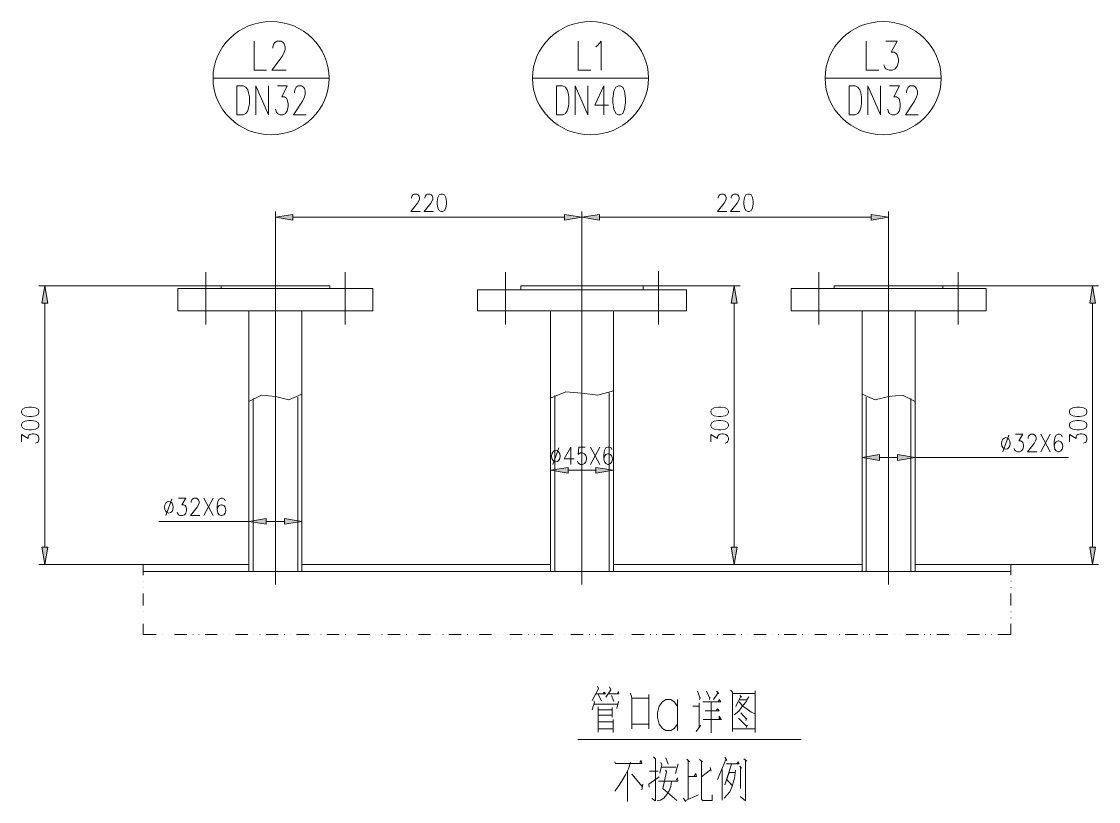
# Model space of a CAD drawing. Header units: millimetres. Extents: x 0 to 829, y 0 to 586.
# Drawn here: x 472.7 to 587, y 184.9 to 267.7 of the extents above; entities that cross this region are included whole.
import ezdxf

# ---------------------------------------------------------------- set-up
doc = ezdxf.new("R2010")
doc.units = ezdxf.units.MM

msp = doc.modelspace()

# ---------------------------------------------------------------- hatches: boundary and pattern name
h = msp.add_hatch(color=0)
h.dxf.hatch_style = 2
h.paths.add_polyline_path([(501.530056, 247.209028), (499.6815, 246.898583), (501.530056, 246.591667)])
h = msp.add_hatch(color=0)
h.dxf.hatch_style = 2
h.paths.add_polyline_path([(530.366111, 247.209028), (532.214667, 246.898583), (530.366111, 246.591667)])
h = msp.add_hatch(color=0)
h.dxf.hatch_style = 2
h.paths.add_polyline_path([(534.063222, 247.209028), (532.214667, 246.898583), (534.063222, 246.591667)])
h = msp.add_hatch(color=0)
h.dxf.hatch_style = 2
h.paths.add_polyline_path([(562.902806, 247.209028), (564.751361, 246.898583), (562.902806, 246.591667)])
h = msp.add_hatch(color=0)
h.dxf.hatch_style = 2
h.paths.add_polyline_path([(474.898861, 237.789861), (475.205778, 239.638417), (475.516222, 237.789861)])
h = msp.add_hatch(color=0)
h.dxf.hatch_style = 2
h.paths.add_polyline_path([(548.057917, 237.789861), (548.368361, 239.638417), (548.675278, 237.789861)])
h = msp.add_hatch(color=0)
h.dxf.hatch_style = 2
h.paths.add_polyline_path([(586.094417, 237.789861), (586.401333, 239.638417), (586.711778, 237.789861)])
h = msp.add_hatch(color=0)
h.dxf.hatch_style = 2
h.paths.add_polyline_path([(563.788278, 221.720833), (561.939722, 221.413917), (563.788278, 221.103472)])
h = msp.add_hatch(color=0)
h.dxf.hatch_style = 2
h.paths.add_polyline_path([(565.710917, 221.720833), (567.559472, 221.413917), (565.710917, 221.103472)])
h = msp.add_hatch(color=0)
h.dxf.hatch_style = 2
h.paths.add_polyline_path([(530.736528, 220.366167), (528.887972, 220.05925), (530.736528, 219.748806)])
h = msp.add_hatch(color=0)
h.dxf.hatch_style = 2
h.paths.add_polyline_path([(533.692806, 220.366167), (535.541361, 220.05925), (533.692806, 219.748806)])
h = msp.add_hatch(color=0)
h.dxf.hatch_style = 2
h.paths.add_polyline_path([(498.718417, 214.943972), (496.869861, 214.633528), (498.718417, 214.326611)])
h = msp.add_hatch(color=0)
h.dxf.hatch_style = 2
h.paths.add_polyline_path([(500.641056, 214.943972), (502.489611, 214.633528), (500.641056, 214.326611)])
h = msp.add_hatch(color=0)
h.dxf.hatch_style = 2
h.paths.add_polyline_path([(474.898861, 211.910083), (475.205778, 210.061528), (475.516222, 211.910083)])
h = msp.add_hatch(color=0)
h.dxf.hatch_style = 2
h.paths.add_polyline_path([(548.057917, 211.910083), (548.368361, 210.061528), (548.675278, 211.910083)])
h = msp.add_hatch(color=0)
h.dxf.hatch_style = 2
h.paths.add_polyline_path([(586.094417, 211.910083), (586.401333, 210.061528), (586.711778, 211.910083)])

# ---------------------------------------------------------------- linework, layer by layer
at = {"color": 0, "lineweight": 0}
for points in [[(497.42725, 265.581694), (497.42725, 262.501944), (498.750167, 262.501944)], [(499.409861, 264.847917), (499.409861, 264.996083), (499.519222, 265.288889), (499.628583, 265.433528), (499.847306, 265.581694), (500.288278, 265.581694), (500.510528, 265.433528), (500.619889, 265.288889), (500.72925, 264.996083), (500.72925, 264.69975), (500.619889, 264.406944), (500.397639, 263.965972), (499.3005, 262.501944), (500.838611, 262.501944)], [(531.8125, 265.581694), (531.8125, 262.501944), (533.135417, 262.501944)], [(533.68575, 264.996083), (533.904472, 265.140722), (534.236083, 265.581694), (534.236083, 262.501944)], [(562.373639, 265.581694), (562.373639, 262.501944), (563.696556, 262.501944)], [(564.465611, 265.581694), (565.675639, 265.581694), (565.015944, 264.406944), (565.347556, 264.406944), (565.566278, 264.262306), (565.675639, 264.114139), (565.785, 263.673167), (565.785, 263.380361), (565.675639, 262.939389), (565.456917, 262.646583), (565.125306, 262.501944), (564.797222, 262.501944), (564.465611, 262.646583), (564.35625, 262.79475), (564.246889, 263.087556)], [(505.385917, 261.655278), (493.063389, 261.655278)], [(497.607167, 257.767667), (497.607167, 260.847417), (498.940667, 257.767667), (498.940667, 260.847417)], [(499.893167, 260.847417), (500.944444, 260.847417), (500.372944, 259.672667), (500.658694, 259.672667), (500.849194, 259.528028), (500.944444, 259.379861), (501.039694, 258.938889), (501.039694, 258.646083), (500.944444, 258.205111), (500.753944, 257.912306), (500.468194, 257.767667), (500.182444, 257.767667), (499.893167, 257.912306), (499.797917, 258.060472), (499.702667, 258.353278)], [(501.706444, 260.113639), (501.706444, 260.261806), (501.801694, 260.554611), (501.896944, 260.69925), (502.087444, 260.847417), (502.468444, 260.847417), (502.658944, 260.69925), (502.754194, 260.554611), (502.849444, 260.261806), (502.849444, 259.965472), (502.754194, 259.672667), (502.563694, 259.231694), (501.611194, 257.767667), (502.944694, 257.767667)], [(539.277278, 261.655278), (526.95475, 261.655278)], [(531.495, 257.767667), (531.495, 260.847417), (532.832028, 257.767667), (532.832028, 260.847417)], [(534.546528, 260.847417), (533.594028, 258.79425), (535.026306, 258.79425)], [(534.546528, 260.847417), (534.546528, 257.767667)], [(570.332306, 261.655278), (558.009778, 261.655278)], [(562.553556, 257.767667), (562.553556, 260.847417), (563.887056, 257.767667), (563.887056, 260.847417)], [(564.843083, 260.847417), (565.890833, 260.847417), (565.319333, 259.672667), (565.605083, 259.672667), (565.795583, 259.528028), (565.890833, 259.379861), (565.986083, 258.938889), (565.986083, 258.646083), (565.890833, 258.205111), (565.700333, 257.912306), (565.414583, 257.767667), (565.128833, 257.767667), (564.843083, 257.912306), (564.747833, 258.060472), (564.652583, 258.353278)], [(566.652833, 260.113639), (566.652833, 260.261806), (566.748083, 260.554611), (566.843333, 260.69925), (567.033833, 260.847417), (567.414833, 260.847417), (567.608861, 260.69925), (567.704111, 260.554611), (567.799361, 260.261806), (567.799361, 259.965472), (567.704111, 259.672667), (567.510083, 259.231694), (566.557583, 257.767667), (567.894611, 257.767667)], [(514.117167, 248.923528), (514.117167, 249.011722), (514.187722, 249.188111), (514.258278, 249.276306), (514.399389, 249.3645), (514.681611, 249.3645), (514.822722, 249.276306), (514.893278, 249.188111), (514.963833, 249.011722), (514.963833, 248.835333), (514.893278, 248.658944), (514.752167, 248.397889), (514.046611, 247.515944), (515.030861, 247.515944)], [(515.52475, 248.923528), (515.52475, 249.011722), (515.595306, 249.188111), (515.665861, 249.276306), (515.806972, 249.3645), (516.089194, 249.3645), (516.230306, 249.276306), (516.300861, 249.188111), (516.371417, 249.011722), (516.371417, 248.835333), (516.300861, 248.658944), (516.15975, 248.397889), (515.454194, 247.515944), (516.441972, 247.515944)], [(546.653861, 248.923528), (546.653861, 249.011722), (546.720889, 249.188111), (546.791444, 249.276306), (546.932556, 249.3645), (547.214778, 249.3645), (547.355889, 249.276306), (547.426444, 249.188111), (547.497, 249.011722), (547.497, 248.835333), (547.426444, 248.658944), (547.285333, 248.397889), (546.583306, 247.515944), (547.567556, 247.515944)], [(548.061444, 248.923528), (548.061444, 249.011722), (548.132, 249.188111), (548.202556, 249.276306), (548.343667, 249.3645), (548.622361, 249.3645), (548.763472, 249.276306), (548.834028, 249.188111), (548.904583, 249.011722), (548.904583, 248.835333), (548.834028, 248.658944), (548.692917, 248.397889), (547.990889, 247.515944), (548.975139, 247.515944)], [(499.6815, 239.638417), (499.6815, 247.515944)], [(501.530056, 246.898583), (530.366111, 246.898583)], [(532.214667, 239.638417), (532.214667, 247.515944)], [(532.214667, 239.638417), (532.214667, 247.515944)], [(534.063222, 246.898583), (562.902806, 246.898583)], [(564.751361, 239.638417), (564.751361, 247.515944)], [(499.6815, 241.733917), (499.6815, 207.941333)], [(532.214667, 241.733917), (532.214667, 207.941333)], [(540.349722, 241.180056), (540.349722, 235.507389)], [(564.751361, 241.733917), (564.751361, 207.941333)], [(492.287278, 241.070694), (492.287278, 235.507389)], [(507.075722, 241.070694), (507.075722, 235.507389)], [(524.083139, 241.070694), (524.083139, 235.507389)], [(557.357139, 241.070694), (557.357139, 235.507389)], [(572.145583, 241.070694), (572.145583, 235.507389)], [(493.913583, 239.638417), (474.591944, 239.638417)], [(489.327472, 239.342083), (489.327472, 236.978472)], [(489.327472, 239.342083), (510.032, 239.342083)], [(493.913583, 239.638417), (493.913583, 239.342083)], [(493.913583, 239.638417), (505.449417, 239.638417)], [(505.449417, 239.638417), (505.449417, 239.342083)], [(510.032, 239.342083), (510.032, 236.978472)], [(521.123333, 239.197444), (521.123333, 236.978472)], [(521.123333, 239.197444), (543.306, 239.197444)], [(525.709444, 239.638417), (525.709444, 239.197444)], [(525.709444, 239.638417), (538.723417, 239.638417)], [(538.723417, 239.638417), (538.723417, 239.197444)], [(538.723417, 239.638417), (548.982194, 239.638417)], [(543.306, 239.197444), (543.306, 236.978472)], [(554.397333, 239.342083), (554.397333, 236.978472)], [(575.101861, 239.342083), (554.397333, 239.342083)], [(558.983444, 239.638417), (558.983444, 239.342083)], [(570.519278, 239.638417), (558.983444, 239.638417)], [(570.519278, 239.638417), (570.519278, 239.342083)], [(570.519278, 239.638417), (587.018694, 239.638417)], [(575.101861, 239.342083), (575.101861, 236.978472)], [(475.205778, 211.910083), (475.205778, 237.789861)], [(548.368361, 237.789861), (548.368361, 211.910083)], [(586.401333, 237.789861), (586.401333, 211.910083)], [(489.327472, 236.978472), (510.032, 236.978472)], [(496.869861, 236.978472), (496.869861, 209.324222)], [(502.489611, 236.978472), (502.489611, 209.324222)], [(521.123333, 236.978472), (543.306, 236.978472)], [(528.887972, 236.978472), (528.887972, 209.324222)], [(535.541361, 236.978472), (535.541361, 209.324222)], [(575.101861, 236.978472), (554.397333, 236.978472)], [(561.939722, 236.978472), (561.939722, 209.324222)], [(567.559472, 236.978472), (567.559472, 209.324222)], [(499.6815, 227.887389), (498.199833, 228.010861), (496.869861, 227.351167)], [(497.314361, 227.675722), (497.314361, 209.324222)], [(499.6815, 227.887389), (501.124361, 227.548722), (502.489611, 228.12375)], [(502.045111, 227.820361), (502.045111, 209.324222)], [(532.214667, 228.236639), (530.486056, 228.367167), (528.887972, 227.700417)], [(529.332472, 227.979111), (529.332472, 209.324222)], [(532.214667, 228.236639), (533.900944, 228.032028), (535.541361, 228.473)], [(535.100389, 228.286028), (535.100389, 209.324222)], [(561.939722, 228.12375), (563.3085, 227.548722), (564.751361, 227.887389)], [(562.384222, 227.820361), (562.384222, 209.324222)], [(567.559472, 227.351167), (566.2295, 228.010861), (564.751361, 227.887389)], [(567.1185, 227.675722), (567.1185, 209.324222)], [(472.743389, 223.089611), (472.743389, 223.865722), (473.445417, 223.442389), (473.445417, 223.654056), (473.533611, 223.795167), (473.621806, 223.865722), (473.886389, 223.936278), (474.062778, 223.936278), (474.327361, 223.865722), (474.50375, 223.724611), (474.591944, 223.512944), (474.591944, 223.301278), (474.50375, 223.089611), (474.415556, 223.019056), (474.239167, 222.9485)], [(545.902444, 223.089611), (545.902444, 223.865722), (546.608, 223.442389), (546.608, 223.654056), (546.696194, 223.795167), (546.784389, 223.865722), (547.045444, 223.936278), (547.221833, 223.936278), (547.486417, 223.865722), (547.662806, 223.724611), (547.751, 223.512944), (547.751, 223.301278), (547.662806, 223.089611), (547.574611, 223.019056), (547.398222, 222.9485)], [(577.518389, 223.788111), (576.883389, 222.02775)], [(578.223944, 223.876306), (578.996528, 223.876306), (578.573194, 223.174278), (578.784861, 223.174278), (578.925972, 223.086083), (578.996528, 222.997889), (579.067083, 222.733306), (579.067083, 222.556917), (578.996528, 222.292333), (578.855417, 222.115944), (578.64375, 222.02775), (578.432083, 222.02775), (578.223944, 222.115944), (578.153389, 222.204139), (578.082833, 222.380528)], [(579.560972, 223.435333), (579.560972, 223.523528), (579.631528, 223.699917), (579.702083, 223.788111), (579.843194, 223.876306), (580.125417, 223.876306), (580.266528, 223.788111), (580.333556, 223.699917), (580.404111, 223.523528), (580.404111, 223.350667), (580.333556, 223.174278), (580.195972, 222.909694), (579.490417, 222.02775), (580.474667, 222.02775)], [(580.898, 222.02775), (581.885778, 223.876306)], [(580.898, 223.876306), (581.885778, 222.02775)], [(583.15225, 223.611722), (583.081694, 223.788111), (582.870028, 223.876306), (582.728917, 223.876306), (582.51725, 223.788111), (582.376139, 223.523528), (582.305583, 223.086083), (582.305583, 222.645111), (582.376139, 222.292333), (582.51725, 222.115944), (582.728917, 222.02775), (582.799472, 222.02775), (583.011139, 222.115944), (583.15225, 222.292333), (583.222806, 222.556917), (583.222806, 222.645111), (583.15225, 222.909694), (583.011139, 223.086083), (582.799472, 223.174278), (582.728917, 223.174278), (582.51725, 223.086083), (582.376139, 222.909694), (582.305583, 222.645111)], [(583.938944, 223.089611), (583.938944, 223.865722), (584.640972, 223.442389), (584.640972, 223.654056), (584.729167, 223.795167), (584.817361, 223.865722), (585.081944, 223.936278), (585.258333, 223.936278), (585.522917, 223.865722), (585.699306, 223.724611), (585.7875, 223.512944), (585.7875, 223.301278), (585.699306, 223.089611), (585.611111, 223.019056), (585.434722, 222.9485)], [(529.752278, 222.436972), (529.117278, 220.676611)], [(531.01875, 222.525167), (530.313194, 221.290444), (531.371528, 221.290444)], [(531.01875, 222.525167), (531.01875, 220.676611)], [(532.567444, 222.525167), (531.861889, 222.525167), (531.791333, 221.731417), (531.861889, 221.819611), (532.073556, 221.907806), (532.285222, 221.907806), (532.496889, 221.819611), (532.638, 221.643222), (532.708556, 221.378639), (532.708556, 221.20225), (532.638, 220.937667), (532.496889, 220.761278), (532.285222, 220.676611), (532.073556, 220.676611), (531.861889, 220.761278), (531.791333, 220.849472), (531.724306, 221.025861)], [(533.131889, 220.676611), (534.116139, 222.525167)], [(533.131889, 222.525167), (534.116139, 220.676611)], [(535.386139, 222.260583), (535.315583, 222.436972), (535.103917, 222.525167), (534.962806, 222.525167), (534.751139, 222.436972), (534.610028, 222.172389), (534.539472, 221.731417), (534.539472, 221.290444), (534.610028, 220.937667), (534.751139, 220.761278), (534.962806, 220.676611), (535.033361, 220.676611), (535.245028, 220.761278), (535.386139, 220.937667), (535.456694, 221.20225), (535.456694, 221.290444), (535.386139, 221.555028), (535.245028, 221.731417), (535.033361, 221.819611), (534.962806, 221.819611), (534.751139, 221.731417), (534.610028, 221.555028), (534.539472, 221.290444)], [(561.939722, 210.061528), (561.939722, 222.02775)], [(567.559472, 210.061528), (567.559472, 222.02775)], [(528.887972, 213.088361), (528.887972, 220.676611)], [(535.541361, 213.088361), (535.541361, 220.676611)], [(563.788278, 221.413917), (565.710917, 221.413917)], [(567.559472, 221.413917), (583.840167, 221.413917)], [(530.736528, 220.05925), (533.692806, 220.05925)], [(488.703056, 217.01125), (488.068056, 215.250889)], [(489.405083, 217.099444), (490.181194, 217.099444), (489.757861, 216.393889), (489.969528, 216.393889), (490.110639, 216.305694), (490.181194, 216.2175), (490.25175, 215.952917), (490.25175, 215.780056), (490.181194, 215.515472), (490.040083, 215.339083), (489.828417, 215.250889), (489.61675, 215.250889), (489.405083, 215.339083), (489.334528, 215.427278), (489.263972, 215.603667)], [(490.742111, 216.658472), (490.742111, 216.746667), (490.812667, 216.923056), (490.883222, 217.01125), (491.024333, 217.099444), (491.306556, 217.099444), (491.447667, 217.01125), (491.518222, 216.923056), (491.588778, 216.746667), (491.588778, 216.570278), (491.518222, 216.393889), (491.377111, 216.129306), (490.675083, 215.250889), (491.659333, 215.250889)], [(492.082667, 215.250889), (493.066917, 217.099444)], [(492.082667, 217.099444), (493.066917, 215.250889)], [(494.336917, 216.834861), (494.266361, 217.01125), (494.054694, 217.099444), (493.913583, 217.099444), (493.701917, 217.01125), (493.560806, 216.746667), (493.49025, 216.305694), (493.49025, 215.86825), (493.560806, 215.515472), (493.701917, 215.339083), (493.913583, 215.250889), (493.984139, 215.250889), (494.195806, 215.339083), (494.336917, 215.515472), (494.407472, 215.780056), (494.407472, 215.86825), (494.336917, 216.129306), (494.195806, 216.305694), (493.984139, 216.393889), (493.913583, 216.393889), (493.701917, 216.305694), (493.560806, 216.129306), (493.49025, 215.86825)], [(496.869861, 210.061528), (496.869861, 215.250889)], [(502.489611, 210.061528), (502.489611, 215.250889)], [(496.869861, 214.633528), (487.309583, 214.633528)], [(500.641056, 214.633528), (498.718417, 214.633528)], [(485.640944, 210.061528), (474.591944, 210.061528)], [(485.640944, 210.061528), (496.869861, 210.061528)], [(485.640944, 210.061528), (485.640944, 208.932639)], [(485.640944, 209.324222), (577.726528, 209.324222)], [(502.489611, 210.061528), (528.887972, 210.061528)], [(535.541361, 210.061528), (561.939722, 210.061528)], [(535.541361, 210.061528), (548.982194, 210.061528)], [(567.559472, 210.061528), (587.018694, 210.061528)], [(567.559472, 210.061528), (577.726528, 210.061528)], [(577.726528, 208.932639), (577.726528, 210.061528)], [(485.640944, 208.283528), (485.658583, 208.283528)], [(577.726528, 208.283528), (577.744167, 208.283528)], [(485.640944, 207.637944), (485.658583, 207.637944)], [(485.640944, 206.988833), (485.640944, 205.697667)], [(577.726528, 207.637944), (577.744167, 207.637944)], [(577.726528, 205.697667), (577.726528, 206.988833)], [(485.640944, 205.048556), (485.658583, 205.048556)], [(577.726528, 205.048556), (577.744167, 205.048556)], [(485.640944, 204.402972), (485.658583, 204.402972)], [(485.640944, 203.753861), (485.640944, 202.624972)], [(577.726528, 204.402972), (577.744167, 204.402972)], [(577.726528, 202.624972), (577.726528, 203.753861)], [(485.640944, 202.624972), (487.041472, 202.624972)], [(487.687056, 202.624972), (487.704694, 202.624972)], [(488.336167, 202.624972), (488.353806, 202.624972)], [(488.98175, 202.624972), (490.276444, 202.624972)], [(490.922028, 202.624972), (490.939667, 202.624972)], [(491.571139, 202.624972), (491.588778, 202.624972)], [(492.216722, 202.624972), (493.511417, 202.624972)], [(494.157, 202.624972), (494.174639, 202.624972)], [(494.806111, 202.624972), (494.82375, 202.624972)], [(495.451694, 202.624972), (496.746389, 202.624972)], [(497.391972, 202.624972), (497.409611, 202.624972)], [(498.041083, 202.624972), (498.058722, 202.624972)], [(498.686667, 202.624972), (499.981361, 202.624972)], [(500.626944, 202.624972), (500.644583, 202.624972)], [(501.276056, 202.624972), (501.293694, 202.624972)], [(501.921639, 202.624972), (503.216333, 202.624972)], [(503.861917, 202.624972), (503.879556, 202.624972)], [(504.511028, 202.624972), (504.528667, 202.624972)], [(505.156611, 202.624972), (506.451306, 202.624972)], [(507.096889, 202.624972), (507.114528, 202.624972)], [(507.746, 202.624972), (507.763639, 202.624972)], [(508.391583, 202.624972), (509.686278, 202.624972)], [(510.331861, 202.624972), (510.3495, 202.624972)], [(510.980972, 202.624972), (510.998611, 202.624972)], [(511.626556, 202.624972), (512.92125, 202.624972)], [(513.566833, 202.624972), (513.584472, 202.624972)], [(514.215944, 202.624972), (514.233583, 202.624972)], [(514.861528, 202.624972), (516.156222, 202.624972)], [(516.805333, 202.624972), (516.822972, 202.624972)], [(517.450917, 202.624972), (517.468556, 202.624972)], [(518.0965, 202.624972), (519.391194, 202.624972)], [(520.040306, 202.624972), (520.057944, 202.624972)], [(520.685889, 202.624972), (520.703528, 202.624972)], [(521.331472, 202.624972), (522.626167, 202.624972)], [(523.275278, 202.624972), (523.292917, 202.624972)], [(523.920861, 202.624972), (523.9385, 202.624972)], [(524.566444, 202.624972), (525.861139, 202.624972)], [(526.51025, 202.624972), (526.527889, 202.624972)], [(527.155833, 202.624972), (527.173472, 202.624972)], [(527.801417, 202.624972), (529.096111, 202.624972)], [(529.745222, 202.624972), (529.762861, 202.624972)], [(530.390806, 202.624972), (530.408444, 202.624972)], [(531.036389, 202.624972), (532.331083, 202.624972)], [(532.980194, 202.624972), (532.997833, 202.624972)], [(533.625778, 202.624972), (533.643417, 202.624972)], [(534.271361, 202.624972), (535.566056, 202.624972)], [(536.215167, 202.624972), (536.232806, 202.624972)], [(536.86075, 202.624972), (536.878389, 202.624972)], [(537.506333, 202.624972), (538.801028, 202.624972)], [(539.450139, 202.624972), (539.467778, 202.624972)], [(540.095722, 202.624972), (540.113361, 202.624972)], [(540.741306, 202.624972), (542.036, 202.624972)], [(542.685111, 202.624972), (542.70275, 202.624972)], [(543.330694, 202.624972), (543.348333, 202.624972)], [(543.976278, 202.624972), (545.270972, 202.624972)], [(545.920083, 202.624972), (545.937722, 202.624972)], [(546.565667, 202.624972), (546.583306, 202.624972)], [(547.21125, 202.624972), (548.505944, 202.624972)], [(549.155056, 202.624972), (549.172694, 202.624972)], [(549.800639, 202.624972), (549.818278, 202.624972)], [(550.446222, 202.624972), (551.740917, 202.624972)], [(552.390028, 202.624972), (552.407667, 202.624972)], [(553.035611, 202.624972), (553.05325, 202.624972)], [(553.681194, 202.624972), (554.975889, 202.624972)], [(555.625, 202.624972), (555.642639, 202.624972)], [(556.270583, 202.624972), (556.288222, 202.624972)], [(556.919694, 202.624972), (558.210861, 202.624972)], [(558.859972, 202.624972), (558.877611, 202.624972)], [(559.505556, 202.624972), (559.523194, 202.624972)], [(560.154667, 202.624972), (561.445833, 202.624972)], [(562.094944, 202.624972), (562.112583, 202.624972)], [(562.740528, 202.624972), (562.758167, 202.624972)], [(563.389639, 202.624972), (564.680806, 202.624972)], [(565.329917, 202.624972), (565.347556, 202.624972)], [(565.9755, 202.624972), (565.993139, 202.624972)], [(566.624611, 202.624972), (567.915778, 202.624972)], [(568.564889, 202.624972), (568.582528, 202.624972)], [(569.210472, 202.624972), (569.228111, 202.624972)], [(569.859583, 202.624972), (571.15075, 202.624972)], [(571.799861, 202.624972), (571.8175, 202.624972)], [(572.445444, 202.624972), (572.463083, 202.624972)], [(573.094556, 202.624972), (574.385722, 202.624972)], [(575.034833, 202.624972), (575.052472, 202.624972)], [(575.680417, 202.624972), (575.698056, 202.624972)], [(576.329528, 202.624972), (577.726528, 202.624972)], [(533.865667, 197.121639), (533.978556, 196.874694), (533.311806, 195.639972)], [(535.121556, 197.07225), (535.269722, 196.775917), (534.754667, 195.985694)], [(535.012194, 196.331417), (536.119917, 196.331417), (536.084639, 196.578361), (535.936472, 196.331417)], [(544.456056, 196.62775), (544.752389, 195.837528), (544.752389, 195.936306), (544.678306, 195.73875)], [(545.419139, 196.62775), (545.789556, 195.837528), (545.789556, 195.985694), (545.75075, 195.73875)], [(546.491583, 196.62775), (546.749111, 196.380806), (546.63975, 196.430194), (546.159972, 195.73875)], [(547.969722, 196.726528), (548.191972, 196.528972), (548.191972, 192.337972), (548.191972, 192.634306), (550.594389, 192.634306), (550.594389, 192.239194), (550.594389, 196.677139), (550.594389, 196.380806), (548.191972, 196.380806)], [(533.459972, 195.590583), (533.534056, 195.445944), (533.311806, 194.655722)], [(533.682222, 196.331417), (534.715861, 196.331417), (534.567694, 196.528972), (534.458333, 196.331417)], [(533.93975, 196.282028), (534.271361, 195.590583)], [(535.343806, 196.18325), (535.604861, 195.541194)], [(536.084639, 195.541194), (535.901194, 194.803889)], [(537.379333, 196.430194), (537.488694, 195.936306), (537.488694, 192.634306), (537.488694, 193.128194), (539.301972, 193.128194), (539.301972, 192.634306), (539.301972, 196.282028), (539.301972, 195.886917), (537.5275, 195.886917)], [(542.339389, 195.019083), (541.986611, 195.488278), (541.633833, 195.724639), (541.104667, 195.724639), (540.751889, 195.488278), (540.402639, 195.019083), (540.22625, 194.313528), (540.22625, 193.844333), (540.402639, 193.142306), (540.751889, 192.673111), (541.104667, 192.43675), (541.633833, 192.43675), (541.986611, 192.673111), (542.339389, 193.142306)], [(542.339389, 195.724639), (542.339389, 192.43675)], [(545.048722, 195.491806), (546.936083, 195.491806), (546.787917, 195.73875), (546.675028, 195.491806)], [(545.937722, 195.445944), (545.937722, 192.189806), (545.937722, 193.618556), (545.087528, 193.618556), (547.010167, 193.618556), (546.787917, 193.766722), (546.787917, 193.964278), (546.971361, 193.618556), (546.823194, 193.8655), (546.749111, 193.618556)], [(548.968083, 195.689361), (549.708917, 195.689361), (549.931167, 196.035083), (549.596028, 195.445944), (549.190333, 194.952056), (548.858722, 194.507556), (548.375417, 194.112444)], [(548.968083, 196.18325), (549.151528, 195.985694), (549.080972, 196.084472), (548.523583, 195.001444)], [(548.894, 195.491806), (549.264417, 195.050833), (549.744194, 194.705111), (550.149889, 194.408778), (550.520306, 194.260611)], [(533.49525, 195.248389), (536.045833, 195.248389)], [(533.93975, 194.952056), (533.93975, 192.288583)], [(534.013833, 194.655722), (535.417889, 194.655722)], [(535.417889, 194.902667), (535.417889, 193.8655)], [(543.976278, 195.050833), (544.643028, 195.050833), (544.643028, 195.396556), (544.643028, 192.782472), (544.346694, 192.337972), (544.826472, 193.029417)], [(545.270972, 194.556944), (546.787917, 194.556944), (546.600944, 194.7545), (546.491583, 194.606333)], [(549.080972, 194.31), (549.670111, 193.667944), (549.708917, 193.766722), (549.596028, 193.523306)], [(533.978556, 194.063056), (535.417889, 194.063056)], [(533.978556, 193.375139), (535.456694, 193.375139)], [(535.530778, 193.618556), (535.530778, 192.239194)], [(548.819917, 193.766722), (549.708917, 192.88125), (549.783, 193.029417), (549.634833, 192.782472)], [(533.93975, 192.634306), (535.456694, 192.634306)], [(531.777222, 191.494833), (555.462722, 191.494833)], [(535.689528, 189.117111), (535.763611, 188.968944), (538.571722, 188.968944), (538.497639, 189.26175), (538.349472, 189.067722)], [(537.351111, 188.968944), (537.351111, 189.067722), (537.132389, 188.376278), (536.836056, 187.734222), (536.613806, 187.3885), (536.391556, 187.046306), (536.169306, 186.651194), (535.911778, 186.305472), (535.689528, 186.009139)], [(539.792333, 189.656861), (540.014583, 189.459306), (540.014583, 184.9755), (539.608889, 185.222444)], [(540.568444, 189.067722), (540.681333, 188.820778), (540.459083, 187.931778)], [(540.60725, 188.573833), (542.19475, 188.573833)], [(541.122306, 189.558083), (541.344556, 188.870167)], [(542.417, 188.919556), (542.120667, 187.882389)], [(543.341278, 189.409917), (543.637611, 189.117111)], [(543.489444, 189.212361), (543.489444, 185.123667)], [(544.674778, 189.360528), (545.006389, 189.117111)], [(544.8935, 189.212361), (544.8935, 185.222444), (544.8935, 185.123667), (545.041667, 185.024889), (546.040028, 185.024889), (546.040028, 185.614028)], [(547.373528, 189.607472), (547.59225, 189.26175), (547.482889, 189.360528), (546.593889, 187.243861)], [(548.075556, 188.870167), (547.373528, 186.700583), (547.8145, 187.981167), (548.48125, 187.981167)], [(547.556972, 188.919556), (548.886944, 188.919556), (548.738778, 189.117111), (548.629417, 188.919556)], [(548.961028, 188.672611), (549.148, 188.475056), (549.035111, 188.524444), (549.035111, 186.305472)], [(549.405528, 189.459306), (549.701861, 189.212361), (549.553694, 189.311139), (549.553694, 184.9755), (548.999833, 185.465861)], [(537.058306, 188.129333), (537.058306, 184.926111)], [(537.499278, 187.833), (538.610528, 186.503028)], [(539.347833, 186.453639), (539.312556, 186.749972), (540.420278, 187.536667)], [(539.386639, 188.129333), (540.310917, 188.129333)], [(540.346194, 187.095694), (542.381722, 187.095694), (542.342917, 187.437889), (542.19475, 187.194472)], [(541.087028, 188.228111), (541.196389, 188.079944), (540.790694, 186.305472), (542.268833, 185.024889)], [(543.489444, 187.586056), (544.378444, 187.586056), (544.304361, 187.882389), (544.082111, 187.586056)], [(545.891861, 188.326889), (544.8935, 187.536667)], [(545.817778, 188.524444), (545.930667, 188.129333)], [(547.077194, 188.326889), (547.077194, 185.074278)], [(548.516528, 188.228111), (548.407167, 187.3885), (548.259, 186.898139), (548.110833, 186.453639), (547.888583, 185.95975), (547.631056, 185.614028), (547.299444, 185.271833)], [(538.684611, 186.749972), (538.571722, 186.157306)], [(541.714972, 187.095694), (541.640889, 186.503028), (541.457444, 186.058528), (541.196389, 185.614028), (540.903583, 185.271833), (540.533167, 185.074278), (540.198028, 184.9755)], [(547.556972, 187.29325), (548.149639, 186.601806)], [(542.970861, 185.271833), (543.193111, 184.926111)], [(543.119028, 184.9755), (544.561889, 185.614028)]]:
    msp.add_lwpolyline(points, dxfattribs=at)
for points in [[(495.603389, 257.767667), (495.603389, 260.847417), (496.270139, 260.847417), (496.555889, 260.69925), (496.746389, 260.406444), (496.841639, 260.113639), (496.936889, 259.672667), (496.936889, 258.938889), (496.841639, 258.497917), (496.746389, 258.205111), (496.555889, 257.912306), (496.270139, 257.767667)], [(529.49475, 257.767667), (529.49475, 260.847417), (530.1615, 260.847417), (530.44725, 260.69925), (530.63775, 260.406444), (530.733, 260.113639), (530.82825, 259.672667), (530.82825, 258.938889), (530.733, 258.497917), (530.63775, 258.205111), (530.44725, 257.912306), (530.1615, 257.767667)], [(536.074056, 260.847417), (535.788306, 260.69925), (535.597806, 260.261806), (535.502556, 259.528028), (535.502556, 259.087056), (535.597806, 258.353278), (535.788306, 257.912306), (536.074056, 257.767667), (536.264556, 257.767667), (536.550306, 257.912306), (536.740806, 258.353278), (536.836056, 259.087056), (536.836056, 259.528028), (536.740806, 260.261806), (536.550306, 260.69925), (536.264556, 260.847417)], [(560.549778, 257.767667), (560.549778, 260.847417), (561.216528, 260.847417), (561.502278, 260.69925), (561.696306, 260.406444), (561.791556, 260.113639), (561.886806, 259.672667), (561.886806, 258.938889), (561.791556, 258.497917), (561.696306, 258.205111), (561.502278, 257.912306), (561.216528, 257.767667)], [(517.285111, 249.3645), (517.073444, 249.276306), (516.932333, 249.011722), (516.861778, 248.57075), (516.861778, 248.309694), (516.932333, 247.868722), (517.073444, 247.604139), (517.285111, 247.515944), (517.426222, 247.515944), (517.637889, 247.604139), (517.779, 247.868722), (517.849556, 248.309694), (517.849556, 248.57075), (517.779, 249.011722), (517.637889, 249.276306), (517.426222, 249.3645)], [(549.821806, 249.3645), (549.610139, 249.276306), (549.469028, 249.011722), (549.398472, 248.57075), (549.398472, 248.309694), (549.469028, 247.868722), (549.610139, 247.604139), (549.821806, 247.515944), (549.962917, 247.515944), (550.174583, 247.604139), (550.315694, 247.868722), (550.38625, 248.309694), (550.38625, 248.57075), (550.315694, 249.011722), (550.174583, 249.276306), (549.962917, 249.3645)], [(501.530056, 247.209028), (499.6815, 246.898583), (501.530056, 246.591667)], [(530.366111, 247.209028), (532.214667, 246.898583), (530.366111, 246.591667)], [(534.063222, 247.209028), (532.214667, 246.898583), (534.063222, 246.591667)], [(562.902806, 247.209028), (564.751361, 246.898583), (562.902806, 246.591667)], [(474.898861, 237.789861), (475.205778, 239.638417), (475.516222, 237.789861)], [(548.057917, 237.789861), (548.368361, 239.638417), (548.675278, 237.789861)], [(586.094417, 237.789861), (586.401333, 239.638417), (586.711778, 237.789861)], [(472.743389, 226.190528), (472.831583, 225.978861), (473.096167, 225.83775), (473.533611, 225.767194), (473.798194, 225.767194), (474.239167, 225.83775), (474.50375, 225.978861), (474.591944, 226.190528), (474.591944, 226.328111), (474.50375, 226.539778), (474.239167, 226.680889), (473.798194, 226.751444), (473.533611, 226.751444), (473.096167, 226.680889), (472.831583, 226.539778), (472.743389, 226.328111)], [(545.902444, 226.190528), (545.990639, 225.978861), (546.255222, 225.83775), (546.696194, 225.767194), (546.960778, 225.767194), (547.398222, 225.83775), (547.662806, 225.978861), (547.751, 226.190528), (547.751, 226.328111), (547.662806, 226.539778), (547.398222, 226.680889), (546.960778, 226.751444), (546.696194, 226.751444), (546.255222, 226.680889), (545.990639, 226.539778), (545.902444, 226.328111)], [(583.938944, 226.190528), (584.027139, 225.978861), (584.291722, 225.83775), (584.729167, 225.767194), (584.99375, 225.767194), (585.434722, 225.83775), (585.699306, 225.978861), (585.7875, 226.190528), (585.7875, 226.328111), (585.699306, 226.539778), (585.434722, 226.680889), (584.99375, 226.751444), (584.729167, 226.751444), (584.291722, 226.680889), (584.027139, 226.539778), (583.938944, 226.328111)], [(472.743389, 224.779417), (472.831583, 224.56775), (473.096167, 224.426639), (473.533611, 224.356083), (473.798194, 224.356083), (474.239167, 224.426639), (474.50375, 224.56775), (474.591944, 224.779417), (474.591944, 224.920528), (474.50375, 225.132194), (474.239167, 225.273306), (473.798194, 225.343861), (473.533611, 225.343861), (473.096167, 225.273306), (472.831583, 225.132194), (472.743389, 224.920528)], [(545.902444, 224.779417), (545.990639, 224.56775), (546.255222, 224.426639), (546.696194, 224.356083), (546.960778, 224.356083), (547.398222, 224.426639), (547.662806, 224.56775), (547.751, 224.779417), (547.751, 224.920528), (547.662806, 225.132194), (547.398222, 225.273306), (546.960778, 225.343861), (546.696194, 225.343861), (546.255222, 225.273306), (545.990639, 225.132194), (545.902444, 224.920528)], [(583.938944, 224.779417), (584.027139, 224.56775), (584.291722, 224.426639), (584.729167, 224.356083), (584.99375, 224.356083), (585.434722, 224.426639), (585.699306, 224.56775), (585.7875, 224.779417), (585.7875, 224.920528), (585.699306, 225.132194), (585.434722, 225.273306), (584.99375, 225.343861), (584.729167, 225.343861), (584.291722, 225.273306), (584.027139, 225.132194), (583.938944, 224.920528)], [(563.788278, 221.720833), (561.939722, 221.413917), (563.788278, 221.103472)], [(565.710917, 221.720833), (567.559472, 221.413917), (565.710917, 221.103472)], [(530.736528, 220.366167), (528.887972, 220.05925), (530.736528, 219.748806)], [(533.692806, 220.366167), (535.541361, 220.05925), (533.692806, 219.748806)], [(498.718417, 214.943972), (496.869861, 214.633528), (498.718417, 214.326611)], [(500.641056, 214.943972), (502.489611, 214.633528), (500.641056, 214.326611)], [(474.898861, 211.910083), (475.205778, 210.061528), (475.516222, 211.910083)], [(548.057917, 211.910083), (548.368361, 210.061528), (548.675278, 211.910083)], [(586.094417, 211.910083), (586.401333, 210.061528), (586.711778, 211.910083)]]:
    msp.add_lwpolyline(points, close=True, dxfattribs=at)
for centre, major_axis, ratio in [((499.224653, 261.655278), (6.161264, 0), 0.975093), ((533.116014, 261.655278), (6.161264, 0), 0.975093), ((564.171042, 261.655278), (6.161264, 0), 0.975093), ((577.200889, 222.907931), (0, 0.615597), 0.744986), ((529.434778, 221.555028), (0, 0.617361), 0.742857), ((488.385556, 216.131069), (0, 0.615597), 0.744986)]:
    msp.add_ellipse(centre, major_axis=major_axis, ratio=ratio, start_param=0, end_param=6.283185, dxfattribs=at)

doc.saveas('drawing.dxf')
